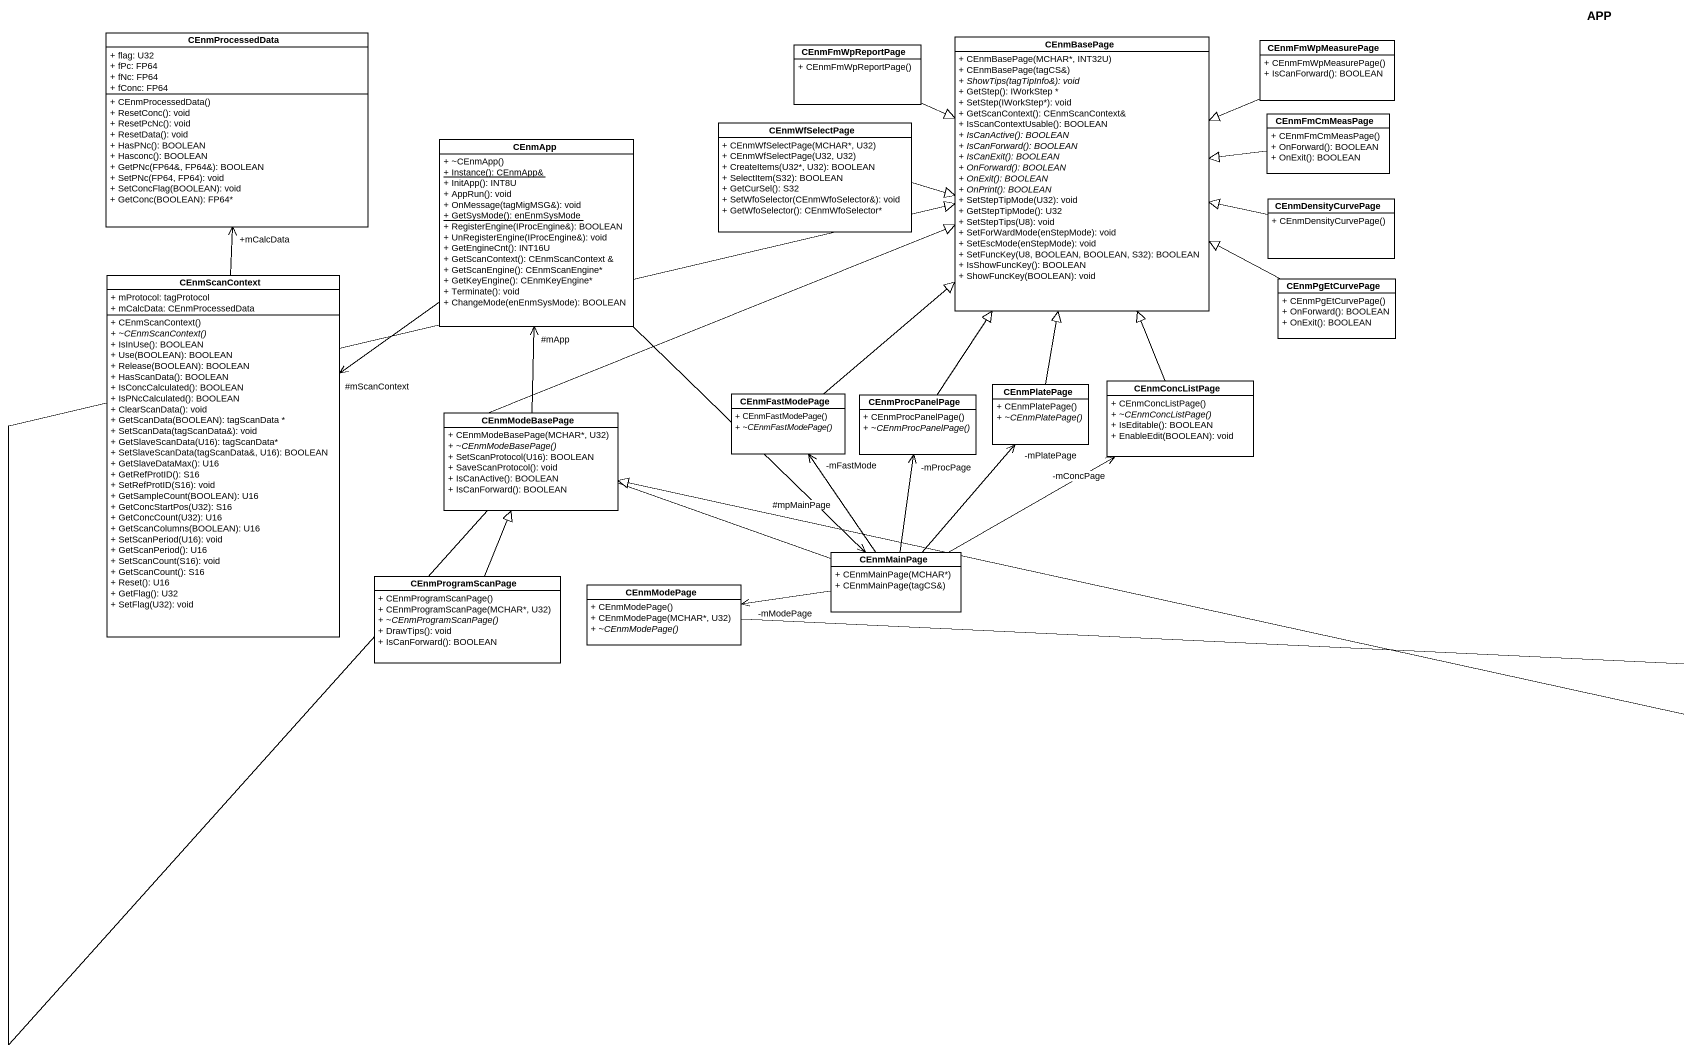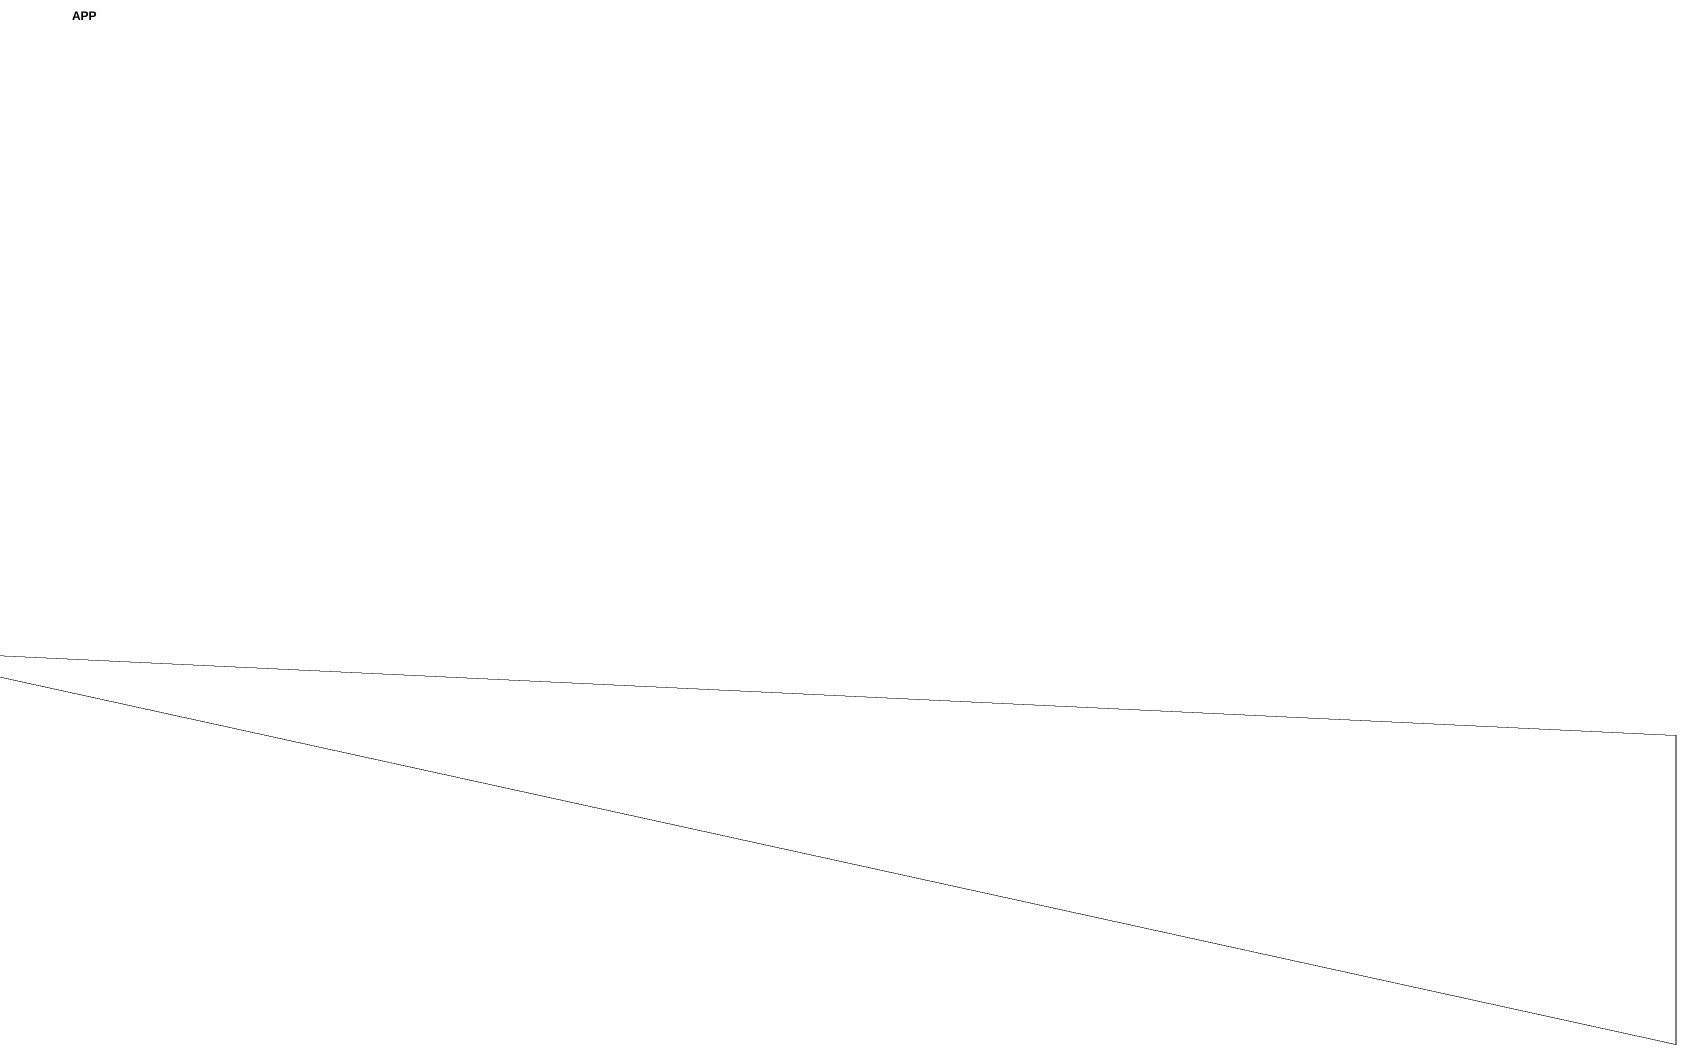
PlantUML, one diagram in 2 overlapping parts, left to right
@startuml
title APP
hide circle
hide empty members
skinparam classAttributeIconSize 0
class CEnmProcessedData {
  + flag: U32
  + fPc: FP64
  + fNc: FP64
  + fConc: FP64
  + CEnmProcessedData()
  + ResetConc(): void
  + ResetPcNc(): void
  + ResetData(): void
  + HasPNc(): BOOLEAN
  + Hasconc(): BOOLEAN
  + GetPNc(FP64&, FP64&): BOOLEAN
  + SetPNc(FP64, FP64): void
  + SetConcFlag(BOOLEAN): void
  + GetConc(BOOLEAN): FP64*
}
class CEnmFmWpReportPage {
  + CEnmFmWpReportPage()
}
class CEnmBasePage {
  + CEnmBasePage(MCHAR*, INT32U)
  + CEnmBasePage(tagCS&)
  {abstract} + ShowTips(tagTipInfo&): void
  + GetStep(): IWorkStep *
  + SetStep(IWorkStep*): void
  + GetScanContext(): CEnmScanContext&
  + IsScanContextUsable(): BOOLEAN
  {abstract} + IsCanActive(): BOOLEAN
  {abstract} + IsCanForward(): BOOLEAN
  {abstract} + IsCanExit(): BOOLEAN
  {abstract} + OnForward(): BOOLEAN
  {abstract} + OnExit(): BOOLEAN
  {abstract} + OnPrint(): BOOLEAN
  + SetStepTipMode(U32): void
  + GetStepTipMode(): U32
  + SetStepTips(U8): void
  + SetForWardMode(enStepMode): void
  + SetEscMode(enStepMode): void
  + SetFuncKey(U8, BOOLEAN, BOOLEAN, S32): BOOLEAN
  + IsShowFuncKey(): BOOLEAN
  + ShowFuncKey(BOOLEAN): void
}
class CEnmFmWpMeasurePage {
  + CEnmFmWpMeasurePage()
  + IsCanForward(): BOOLEAN
}
class CEnmApp {
  + ~CEnmApp()
  {static} + Instance(): CEnmApp&
  + InitApp(): INT8U
  + AppRun(): void
  + OnMessage(tagMigMSG&): void
  {static} + GetSysMode(): enEnmSysMode
  + RegisterEngine(IProcEngine&): BOOLEAN
  + UnRegisterEngine(IProcEngine&): void
  + GetEngineCnt(): INT16U
  + GetScanContext(): CEnmScanContext &
  + GetScanEngine(): CEnmScanEngine*
  + GetKeyEngine(): CEnmKeyEngine*
  + Terminate(): void
  + ChangeMode(enEnmSysMode): BOOLEAN
}
class CEnmWfSelectPage {
  + CEnmWfSelectPage(MCHAR*, U32)
  + CEnmWfSelectPage(U32, U32)
  + CreateItems(U32*, U32): BOOLEAN
  + SelectItem(S32): BOOLEAN
  + GetCurSel(): S32
  + SetWfoSelector(CEnmWfoSelector&): void
  + GetWfoSelector(): CEnmWfoSelector*
}
class CEnmFmCmMeasPage {
  + CEnmFmCmMeasPage()
  + OnForward(): BOOLEAN
  + OnExit(): BOOLEAN
}
class CEnmDensityCurvePage {
  + CEnmDensityCurvePage()
}
class CEnmScanContext {
  + mProtocol: tagProtocol
  + mCalcData: CEnmProcessedData
  + CEnmScanContext()
  {abstract} + ~CEnmScanContext()
  + IsInUse(): BOOLEAN
  + Use(BOOLEAN): BOOLEAN
  + Release(BOOLEAN): BOOLEAN
  + HasScanData(): BOOLEAN
  + IsConcCalculated(): BOOLEAN
  + IsPNcCalculated(): BOOLEAN
  + ClearScanData(): void
  + GetScanData(BOOLEAN): tagScanData *
  + SetScanData(tagScanData&): void
  + GetSlaveScanData(U16): tagScanData*
  + SetSlaveScanData(tagScanData&, U16): BOOLEAN
  + GetSlaveDataMax(): U16
  + GetRefProtID(): S16
  + SetRefProtID(S16): void
  + GetSampleCount(BOOLEAN): U16
  + GetConcStartPos(U32): S16
  + GetConcCount(U32): U16
  + GetScanColumns(BOOLEAN): U16
  + SetScanPeriod(U16): void
  + GetScanPeriod(): U16
  + SetScanCount(S16): void
  + GetScanCount(): S16
  + Reset(): U16
  + GetFlag(): U32
  + SetFlag(U32): void
}
class CEnmPgEtCurvePage {
  + CEnmPgEtCurvePage()
  + OnForward(): BOOLEAN
  + OnExit(): BOOLEAN
}
class CEnmModeBasePage {
  + CEnmModeBasePage(MCHAR*, U32)
  {abstract} + ~CEnmModeBasePage()
  + SetScanProtocol(U16): BOOLEAN
  + SaveScanProtocol(): void
  + IsCanActive(): BOOLEAN
  + IsCanForward(): BOOLEAN
}
class CEnmFastModePage {
  + CEnmFastModePage()
  {abstract} + ~CEnmFastModePage()
}
class CEnmProcPanelPage {
  + CEnmProcPanelPage()
  {abstract} + ~CEnmProcPanelPage()
}
class CEnmPlatePage {
  + CEnmPlatePage()
  {abstract} + ~CEnmPlatePage()
}
class CEnmConcListPage {
  + CEnmConcListPage()
  {abstract} + ~CEnmConcListPage()
  + IsEditable(): BOOLEAN
  + EnableEdit(BOOLEAN): void
}
class CEnmMainPage {
  + CEnmMainPage(MCHAR*)
  + CEnmMainPage(tagCS&)
}
class CEnmProgramScanPage {
  + CEnmProgramScanPage()
  + CEnmProgramScanPage(MCHAR*, U32)
  {abstract} + ~CEnmProgramScanPage()
  + DrawTips(): void
  + IsCanForward(): BOOLEAN
}
class CEnmModePage {
  + CEnmModePage()
  + CEnmModePage(MCHAR*, U32)
  {abstract} + ~CEnmModePage()
}
CEnmFmWpReportPage -right-|> CEnmBasePage
CEnmFmWpMeasurePage -left-|> CEnmBasePage
CEnmApp --> "#mScanContext" CEnmScanContext
CEnmApp --> "#mpMainPage" CEnmMainPage
CEnmWfSelectPage -right-|> CEnmBasePage
CEnmFmCmMeasPage -left-|> CEnmBasePage
CEnmDensityCurvePage -left-|> CEnmBasePage
CEnmScanContext -up-> "+mCalcData" CEnmProcessedData
CEnmPgEtCurvePage -left-|> CEnmBasePage
CEnmModeBasePage -right-|> CEnmBasePage
CEnmModeBasePage -up-> "#mApp" CEnmApp
CEnmFastModePage -up-|> CEnmBasePage
CEnmProcPanelPage -up-|> CEnmBasePage
CEnmPlatePage -up-|> CEnmBasePage
CEnmConcListPage -up-|> CEnmBasePage
CEnmMainPage -up-|> CEnmBasePage
CEnmMainPage -up-> "-mFastMode" CEnmFastModePage
CEnmMainPage -up-> "-mProcPage" CEnmProcPanelPage
CEnmMainPage -up-> "-mPlatePage" CEnmPlatePage
CEnmMainPage -right-> "-mConcPage" CEnmConcListPage
CEnmMainPage -left-> "-mModePage" CEnmModePage
CEnmProgramScanPage -up-|> CEnmModeBasePage
CEnmModePage -up-|> CEnmModeBasePage
@enduml
